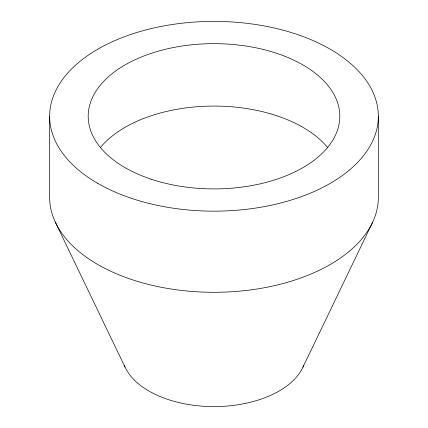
<?xml version="1.0" encoding="UTF-8"?>
<svg xmlns="http://www.w3.org/2000/svg" width="428" height="428" viewBox="0 0 428 428"><rect width="100%" height="100%" fill="white"/><g stroke="black" fill="none" stroke-linecap="round" stroke-linejoin="round"><path stroke-width="0.64" d="M302.922 367.208L372.745 221.977M55.255 221.977L125.078 367.208M378.347 116.282L378.347 197.42A164.347 94.882 0 0 1 214 292.303A164.347 94.882 0 0 1 49.653 197.42L49.653 116.282M100.43 147.467A125.795 72.626 0 0 1 214 106.069A125.795 72.626 0 0 1 327.57 147.467M303.709 365.378A92.057 53.147 0 0 1 214 406.6A92.057 53.147 0 0 1 124.291 365.378M97.793 183.377A164.347 94.882 0 0 0 372.745 140.839A164.347 94.882 0 0 0 171.462 24.631A164.347 94.882 0 0 0 97.793 183.377M151.1 179.182A125.795 72.626 0 0 0 339.795 116.282A125.795 72.626 0 0 0 151.1 53.388A125.795 72.626 0 0 0 151.1 179.182"/></g></svg>
